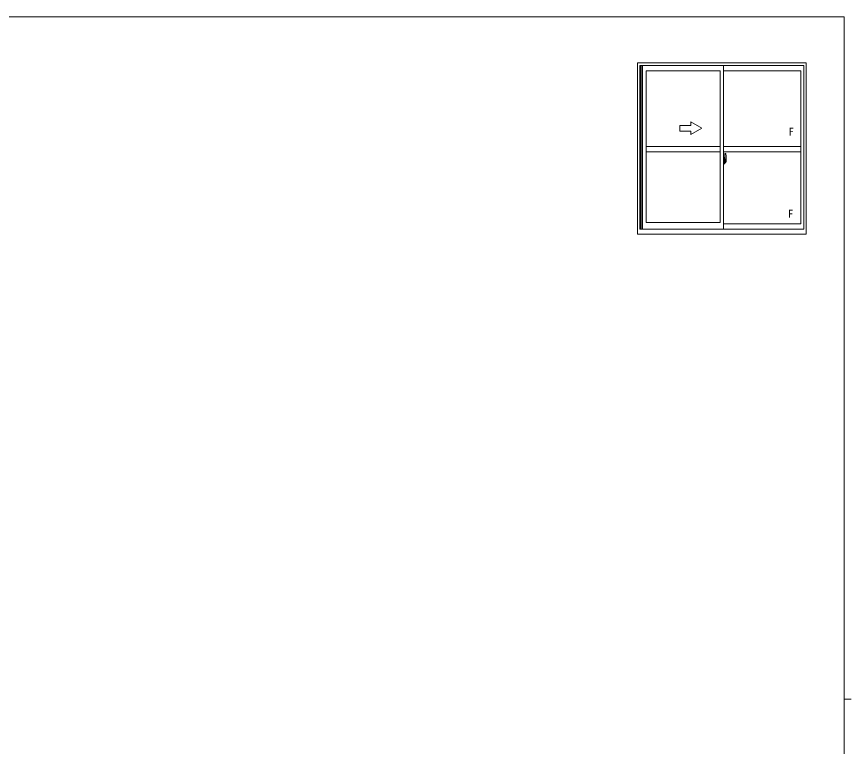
# Model space of a CAD drawing. Units: millimetres, scale not verified. Extents: x -594 to 539, y -420 to 386.
# Drawn here: x 55.5 to 514, y -19 to 382 of the extents above; entities that cross this region are included whole.
import ezdxf
from ezdxf.enums import TextEntityAlignment as Align

# ---------------------------------------------------------------- set-up
doc = ezdxf.new("R2010")
doc.units = ezdxf.units.MM
doc.header["$LTSCALE"] = 2
doc.layers.add('0-1_YKK_ZWAK', color=7, linetype='Continuous', lineweight=9)
doc.layers.add('0-6_YKK_A1', color=4, linetype='Continuous', lineweight=9)
doc.styles.add('ＭＳ ゴシック', font='')
doc.styles.get('ＭＳ ゴシック').set_extended_font_data('MS Gothic')

msp = doc.modelspace()

# ---------------------------------------------------------------- linework, layer by layer
at = {"layer": '0-1_YKK_ZWAK'}
for p, q in [((510, 382), (-590, 382)), ((510, 382), (510, -368)), ((510, 7), (514, 7))]:
    msp.add_line(p, q, dxfattribs=at)
at = {"layer": '0-6_YKK_A1'}
for p, q in [((396.624, 356.658), (489.124, 356.658)), ((396.624, 262.408), (396.624, 356.658)), ((397.874, 355.158), (487.874, 355.158)), ((398.224, 265.158), (398.224, 355.158)), ((398.524, 265.158), (398.524, 355.158)), ((399.274, 265.158), (399.274, 355.158)), ((443.874, 265.158), (443.874, 355.158)), ((487.874, 355.158), (487.874, 265.158)), ((489.124, 356.658), (489.124, 262.408)), ((401.275, 268.858), (401.275, 352.308)), ((401.275, 352.308), (441.874, 352.308)), ((441.874, 268.858), (441.874, 352.308)), ((443.874, 352.308), (486.324, 352.308)), ((486.324, 352.308), (486.324, 268.108)), ((419.874, 322.158), (419.874, 319.158)), ((425.874, 322.158), (419.874, 322.158)), ((425.874, 322.158), (425.874, 324.122)), ((431.874, 320.658), (425.874, 324.122)), ((419.874, 319.158), (425.874, 319.158)), ((431.874, 320.658), (425.874, 317.194)), ((425.874, 317.194), (425.874, 319.158)), ((441.874, 310.658), (401.275, 310.658)), ((441.874, 307.658), (401.275, 307.658)), ((443.874, 310.658), (486.324, 310.658)), ((443.874, 307.658), (486.324, 307.658)), ((445.446, 302.658), (443.71, 302.658)), ((443.874, 304.583), (443.874, 301.083)), ((444.299, 304.568), (443.874, 304.583)), ((443.874, 302.97), (443.889, 302.97)), ((443.874, 302.645), (443.889, 302.645)), ((443.889, 303.192), (443.889, 303.187)), ((443.889, 303.192), (443.889, 302.123)), ((443.904, 303.207), (444.365, 303.191)), ((444.009, 303.323), (444.009, 303.253)), ((444.034, 303.348), (444.194, 303.348)), ((444.194, 303.228), (444.034, 303.228)), ((444.219, 303.323), (444.219, 303.253)), ((444.299, 304.568), (444.299, 303.583)), ((444.324, 304.538), (444.299, 304.538)), ((444.299, 304.538), (444.299, 303.583)), ((444.299, 303.583), (444.425, 303.583)), ((444.299, 303.583), (444.425, 303.578)), ((444.324, 304.563), (444.399, 304.563)), ((444.324, 304.563), (444.324, 303.608)), ((444.324, 303.608), (444.449, 303.608)), ((444.389, 303.166), (444.389, 302.149)), ((444.401, 303.167), (444.402, 303.167)), ((444.401, 303.167), (444.401, 302.499)), ((444.402, 303.167), (444.41, 303.169)), ((444.41, 303.169), (444.42, 303.174)), ((444.42, 303.174), (444.432, 303.187)), ((444.425, 303.583), (444.425, 303.608)), ((444.432, 303.187), (444.445, 303.213)), ((444.445, 303.213), (444.449, 303.241)), ((444.449, 304.513), (444.449, 303.608)), ((444.449, 303.241), (444.449, 303.553)), ((444.55, 303.406), (444.449, 303.408)), ((444.479, 303.029), (444.479, 302.83)), ((444.649, 303.029), (444.479, 303.029)), ((444.479, 302.83), (444.479, 302.805)), ((444.649, 302.83), (444.479, 302.83)), ((444.479, 302.805), (444.649, 302.805)), ((444.574, 306.807), (444.574, 303.548)), ((444.574, 303.588), (444.574, 303.029)), ((444.574, 303.548), (444.589, 303.548)), ((444.574, 303.029), (444.574, 303.381)), ((444.574, 303.09), (444.574, 303.325)), ((444.574, 303.132), (444.649, 303.132)), ((444.574, 302.805), (444.574, 302.007)), ((444.574, 302.285), (444.574, 302.805)), ((444.589, 303.548), (444.589, 303.251)), ((444.589, 303.251), (444.764, 303.251)), ((445.034, 306.817), (444.6, 306.832)), ((444.649, 303.59), (444.649, 303.251)), ((444.649, 303.423), (444.649, 303.473)), ((444.649, 303.251), (444.649, 303.029)), ((444.649, 303.251), (444.649, 303.029)), ((444.649, 302.731), (444.649, 302.805)), ((444.649, 302.805), (444.649, 302.007)), ((444.649, 302.685), (444.649, 302.731)), ((444.749, 302.731), (444.649, 302.731)), ((444.649, 302.492), (444.649, 302.685)), ((444.649, 302.662), (444.649, 302.391)), ((444.687, 303.7), (445.074, 303.7)), ((445.049, 303.628), (444.687, 303.628)), ((444.749, 302.805), (444.749, 303.003)), ((444.749, 302.919), (444.764, 302.919)), ((444.749, 302.731), (444.749, 302.805)), ((444.749, 302.805), (444.749, 302.805)), ((444.749, 302.685), (444.749, 302.731)), ((444.764, 303.251), (444.764, 302.433)), ((445.049, 302.648), (445.049, 303.628)), ((445.074, 302.64), (445.074, 303.7)), ((445.074, 302.601), (445.074, 302.638)), ((445.274, 304.563), (445.274, 302.346)), ((444.299, 301.098), (443.874, 301.083)), ((444.365, 302.125), (443.904, 302.109)), ((443.924, 302.233), (443.924, 302.175)), ((443.949, 302.258), (444.299, 302.258)), ((444.299, 302.151), (443.949, 302.151)), ((444.299, 302.083), (444.425, 302.087)), ((444.299, 302.083), (444.425, 302.083)), ((444.299, 301.128), (444.299, 302.083)), ((444.299, 302.083), (444.299, 301.098)), ((444.324, 301.128), (444.299, 301.128)), ((444.324, 302.233), (444.324, 302.175)), ((444.324, 302.058), (444.449, 302.058)), ((444.324, 301.103), (444.324, 302.058)), ((444.324, 301.103), (444.399, 301.103)), ((444.407, 302.498), (444.401, 302.499)), ((444.417, 302.494), (444.407, 302.498)), ((444.425, 302.487), (444.417, 302.494)), ((444.435, 302.475), (444.425, 302.487)), ((444.425, 302.083), (444.425, 302.058)), ((444.442, 302.462), (444.435, 302.475)), ((444.449, 302.434), (444.442, 302.462)), ((444.449, 302.425), (444.449, 302.434)), ((444.449, 302.112), (444.449, 302.425)), ((444.449, 302.258), (444.55, 302.26)), ((444.449, 301.153), (444.449, 302.058)), ((444.649, 302.437), (444.649, 302.492)), ((444.749, 302.492), (444.649, 302.492)), ((444.649, 302.433), (444.649, 302.437)), ((444.749, 302.437), (444.649, 302.437)), ((444.749, 302.433), (444.649, 302.433)), ((444.649, 302.391), (444.662, 302.391)), ((444.649, 302.29), (444.649, 302.238)), ((444.653, 302.222), (444.656, 302.216)), ((444.656, 302.216), (444.66, 302.211)), ((444.66, 302.211), (444.671, 302.203)), ((444.671, 302.203), (444.686, 302.198)), ((444.686, 302.198), (444.704, 302.198)), ((444.849, 301.97), (444.687, 301.97)), ((444.687, 301.895), (444.874, 301.895)), ((444.984, 302.197), (444.696, 302.197)), ((444.704, 302.198), (444.714, 302.2)), ((444.714, 302.2), (444.726, 302.203)), ((444.726, 302.203), (444.749, 302.213)), ((444.749, 302.437), (444.749, 302.492)), ((444.749, 302.433), (444.749, 302.437)), ((444.984, 302.433), (444.749, 302.433)), ((444.749, 302.213), (444.749, 302.213)), ((444.764, 302.467), (444.805, 302.467)), ((444.805, 302.467), (444.805, 302.433)), ((444.805, 302.461), (445.019, 302.461)), ((444.874, 301.945), (444.874, 301.895)), ((444.874, 301.895), (444.896, 301.925)), ((444.896, 301.925), (444.907, 301.942)), ((444.984, 302.343), (444.984, 302.433)), ((444.984, 302.391), (445.019, 302.391)), ((444.984, 302.197), (444.984, 302.213)), ((445.019, 302.461), (445.019, 302.288)), ((445.226, 302.296), (445.019, 302.288)), ((441.874, 268.858), (401.275, 268.858)), ((486.324, 268.108), (443.874, 268.108)), ((489.124, 262.408), (396.624, 262.408))]:
    msp.add_line(p, q, dxfattribs=at)
for points in [[(487.874, 265.158), (397.874, 265.158), (397.874, 355.158)], [(443.889, 303.192), (443.892, 303.2), (443.897, 303.205), (443.905, 303.207)], [(444.388, 303.175), (444.389, 303.171), (444.389, 303.166)], [(444.649, 303.029), (444.72, 303.021), (444.749, 303.003)], [(444.649, 302.83), (444.72, 302.823), (444.749, 302.805)], [(444.749, 302.805), (444.649, 302.805), (444.649, 302.805)], [(444.749, 302.492), (444.749, 302.685), (444.649, 302.685)], [(445.073, 302.59), (445.074, 302.638), (445.074, 302.64)], [(443.905, 302.109), (443.897, 302.111), (443.892, 302.116), (443.889, 302.123)], [(444.389, 302.149), (444.389, 302.145), (444.388, 302.141)], [(444.649, 302.433), (444.649, 302.302), (444.649, 302.29)], [(444.653, 302.222), (444.65, 302.23), (444.649, 302.238)], [(444.984, 302.213), (444.984, 302.343), (444.749, 302.343)]]:
    msp.add_lwpolyline(points, dxfattribs=at)
for centre, radius, start, end in [((444.034, 303.323), 0.025, 90, 180), ((444.034, 303.253), 0.025, 180, 270), ((444.194, 303.323), 0.025, 0, 90), ((444.194, 303.253), 0.025, 270, 0), ((444.364, 303.165), 0.0254, 22.09753, 91.00793), ((444.399, 304.513), 0.05, 0, 90), ((444.425, 303.553), 0.025, 0, 88), ((444.549, 303.381), 0.025, 0, 88.99998), ((444.599, 306.807), 0.025, 88, 180), ((444.687, 303.588), 0.113, 90, 180), ((444.687, 303.59), 0.0375, 90, 180), ((443.578, 302.607), 1.472, 350.6691, 1.57924), ((445.032, 306.767), 0.05, 9.79346, 88), ((443.598, 302.638), 1.476, 349.18681, 0.08105), ((445.049, 303.653), 0.025, 270, 0), ((432.024, 304.522), 13.25, 0.17856, 9.79346), ((443.949, 302.233), 0.025, 90, 180), ((443.949, 302.175), 0.025, 180, 270), ((444.299, 302.233), 0.025, 0, 90), ((444.299, 302.175), 0.025, 270, 0), ((444.364, 302.151), 0.0256, 269.33273, 337.56177), ((444.399, 301.153), 0.05, 270, 0), ((444.425, 302.112), 0.025, 271.99998, 0), ((444.549, 302.285), 0.025, 270.99997, 0), ((444.687, 302.007), 0.113, 180, 270), ((444.744, 302.438), 0.095, 183.2594, 273.08768), ((444.687, 302.007), 0.0375, 180, 270), ((444.164, 302.521), 0.88, 321.17381, 347.94702), ((444.849, 301.945), 0.025, 0, 90), ((444.126, 302.501), 0.933, 323.36708, 346.8425), ((443.766, 302.58), 1.307, 330.76877, 347.14854), ((444.164, 302.521), 0.88, 347.94702, 350.0179), ((444.126, 302.501), 0.933, 346.8425, 351.37085), ((443.766, 302.58), 1.307, 347.14854, 0.46379), ((445.224, 302.346), 0.05, 272, 0)]:
    msp.add_arc(centre, radius, start, end, dxfattribs=at)

# ---------------------------------------------------------------- texts
at = {"layer": '0-6_YKK_A1', "color": 7, "style": 'ＭＳ ゴシック'}
for p in [(479.488, 315.29), (479.133, 270.16)]:
    msp.add_text('F', height=4.399, dxfattribs=at).set_placement(p, align=Align.BOTTOM_LEFT)

doc.saveas('drawing.dxf')
